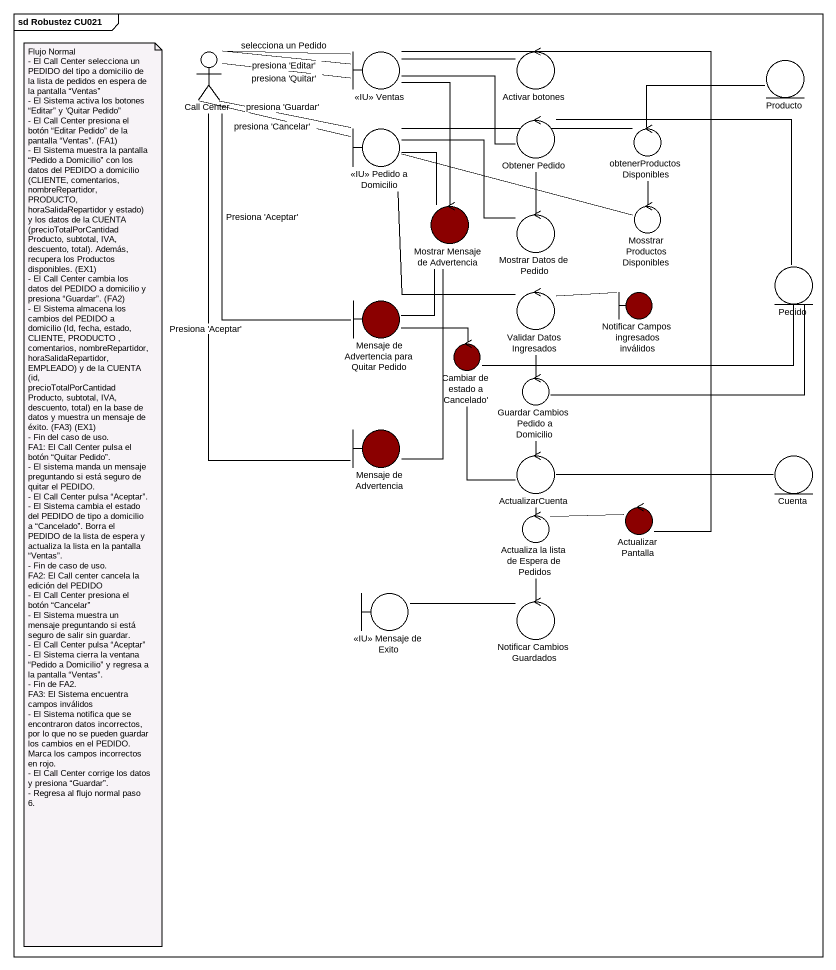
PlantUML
@startuml
mainframe sd Robustez CU021
actor "Call Center" as Call_Center
boundary "<<IU>> Ventas" as IU_Ventas
control "Activar botones" as Activar_botones
entity Producto
boundary "<<IU>> Pedido a Domicilio" as IU_Pedido_a_Domicilio
control "Obtener Pedido" as Obtener_Pedido
control obtenerProductosDisponibles
control "Mostrar Mensaje de Advertencia" as Mostrar_Mensaje_de #8B0000
control "Mosstrar Productos Disponibles" as Mosstrar_Productos
control "Mostrar Datos de Pedido" as Mostrar_Datos_de_Pedido
entity Pedido
boundary "Mensaje de Advertencia para Quitar Pedido" as Mensaje_de_Advertencia_para #8B0000
control "Validar Datos Ingresados" as Validar_Datos_Ingresados
boundary "Notificar Campos ingresados inválidos" as Notificar_Campos_ingresados #8B0000
control "Cambiar de estado a 'Cancelado'" as Cambiar_de_estado_a #8B0000
control "Guardar Cambios Pedido a Domicilio" as Guardar_Cambios_Pedido_a
boundary "Mensaje de Advertencia" as Mensaje_de_Advertencia #8B0000
control ActualizarCuenta
entity Cuenta
control "Actualiza la lista de Espera de Pedidos" as Actualiza_la_lista_de
control "Actualizar Pantalla" as Actualizar_Pantalla #8B0000
boundary "<<IU>> Mensaje de Exito" as IU_Mensaje_de_Exito
control "Notificar Cambios Guardados" as Notificar_Cambios_Guardados
Call_Center -right- IU_Ventas : presiona 'Quitar'
Call_Center -right- IU_Ventas : selecciona un Pedido
Call_Center -right- IU_Ventas : presiona 'Editar'
Call_Center -right- IU_Pedido_a_Domicilio : presiona 'Guardar'
Call_Center -right- IU_Pedido_a_Domicilio : presiona 'Cancelar'
Call_Center -- Mensaje_de_Advertencia_para : Presiona 'Aceptar'
Call_Center -- Mensaje_de_Advertencia : Presiona 'Aceptar'
IU_Ventas -right- Activar_botones
IU_Ventas -right- Obtener_Pedido
IU_Ventas -- Mostrar_Mensaje_de
IU_Pedido_a_Domicilio -right- obtenerProductosDisponibles
IU_Pedido_a_Domicilio -- Mostrar_Mensaje_de
IU_Pedido_a_Domicilio -- Validar_Datos_Ingresados
Obtener_Pedido -- Mostrar_Datos_de_Pedido
Obtener_Pedido -right- Pedido
obtenerProductosDisponibles -right- Producto
obtenerProductosDisponibles -- Mosstrar_Productos
Mostrar_Mensaje_de -- Mensaje_de_Advertencia_para
Mostrar_Mensaje_de -- Mensaje_de_Advertencia
Mosstrar_Productos -left- IU_Pedido_a_Domicilio
Mostrar_Datos_de_Pedido -left- IU_Pedido_a_Domicilio
Mensaje_de_Advertencia_para -right- Cambiar_de_estado_a
Validar_Datos_Ingresados -right- Notificar_Campos_ingresados
Validar_Datos_Ingresados -- Guardar_Cambios_Pedido_a
Cambiar_de_estado_a -right- Pedido
Cambiar_de_estado_a -- ActualizarCuenta
Guardar_Cambios_Pedido_a -right- Pedido
Guardar_Cambios_Pedido_a -- ActualizarCuenta
ActualizarCuenta -right- Cuenta
ActualizarCuenta -- Actualiza_la_lista_de
Actualiza_la_lista_de -right- Actualizar_Pantalla
Actualiza_la_lista_de -- Notificar_Cambios_Guardados
Actualizar_Pantalla -up- IU_Ventas
IU_Mensaje_de_Exito -right- Notificar_Cambios_Guardados
note as N1
  Flujo Normal
  - El Call Center selecciona un PEDIDO del tipo a domicilio de la lista de pedidos en espera de la pantalla “Ventas”
  - El Sistema activa los botones “Editar” y 'Quitar Pedido”
  - El Call Center presiona el botón “Editar Pedido” de la pantalla “Ventas”. (FA1)
  - El Sistema muestra la pantalla “Pedido a Domicilio” con los datos del PEDIDO a domicilio (CLIENTE, comentarios, nombreRepartidor, PRODUCTO, horaSalidaRepartidor y estado) y los datos de la CUENTA (precioTotalPorCantidadProducto, subtotal, IVA, descuento, total). Además, recupera los Productos disponibles. (EX1)
  - El Call Center cambia los datos del PEDIDO a domicilio y presiona “Guardar”. (FA2)
  - El Sistema almacena los cambios del PEDIDO a domicilio (Id, fecha, estado, CLIENTE, PRODUCTO , comentarios, nombreRepartidor, horaSalidaRepartidor, EMPLEADO) y de la CUENTA (id, precioTotalPorCantidadProducto, subtotal, IVA, descuento, total) en la base de datos y muestra un mensaje de éxito. (FA3) (EX1)
  - Fin del caso de uso.
  FA1: El Call Center pulsa el botón “Quitar Pedido”.
  - El sistema manda un mensaje preguntando si está seguro de quitar el PEDIDO.
  - El Call Center pulsa “Aceptar”.
  - El Sistema cambia el estado del PEDIDO de tipo a domicilio a “Cancelado”. Borra el PEDIDO de la lista de espera y actualiza la lista en la pantalla “Ventas”.
  - Fin de caso de uso.
  FA2: El Call center cancela la edición del PEDIDO
  - El Call Center presiona el botón “Cancelar”
  - El Sistema muestra un mensaje preguntando si está seguro de salir sin guardar.
  - El Call Center pulsa “Aceptar”
  - El Sistema cierra la ventana “Pedido a Domicilio” y regresa a la pantalla “Ventas”.
  - Fin de FA2.
  FA3: El Sistema encuentra campos inválidos
  - El Sistema notifica que se encontraron datos incorrectos, por lo que no se pueden guardar los cambios en el PEDIDO. Marca los campos incorrectos en rojo.
  - El Call Center corrige los datos y presiona “Guardar”.
  - Regresa al flujo normal paso 6.
end note
@enduml
